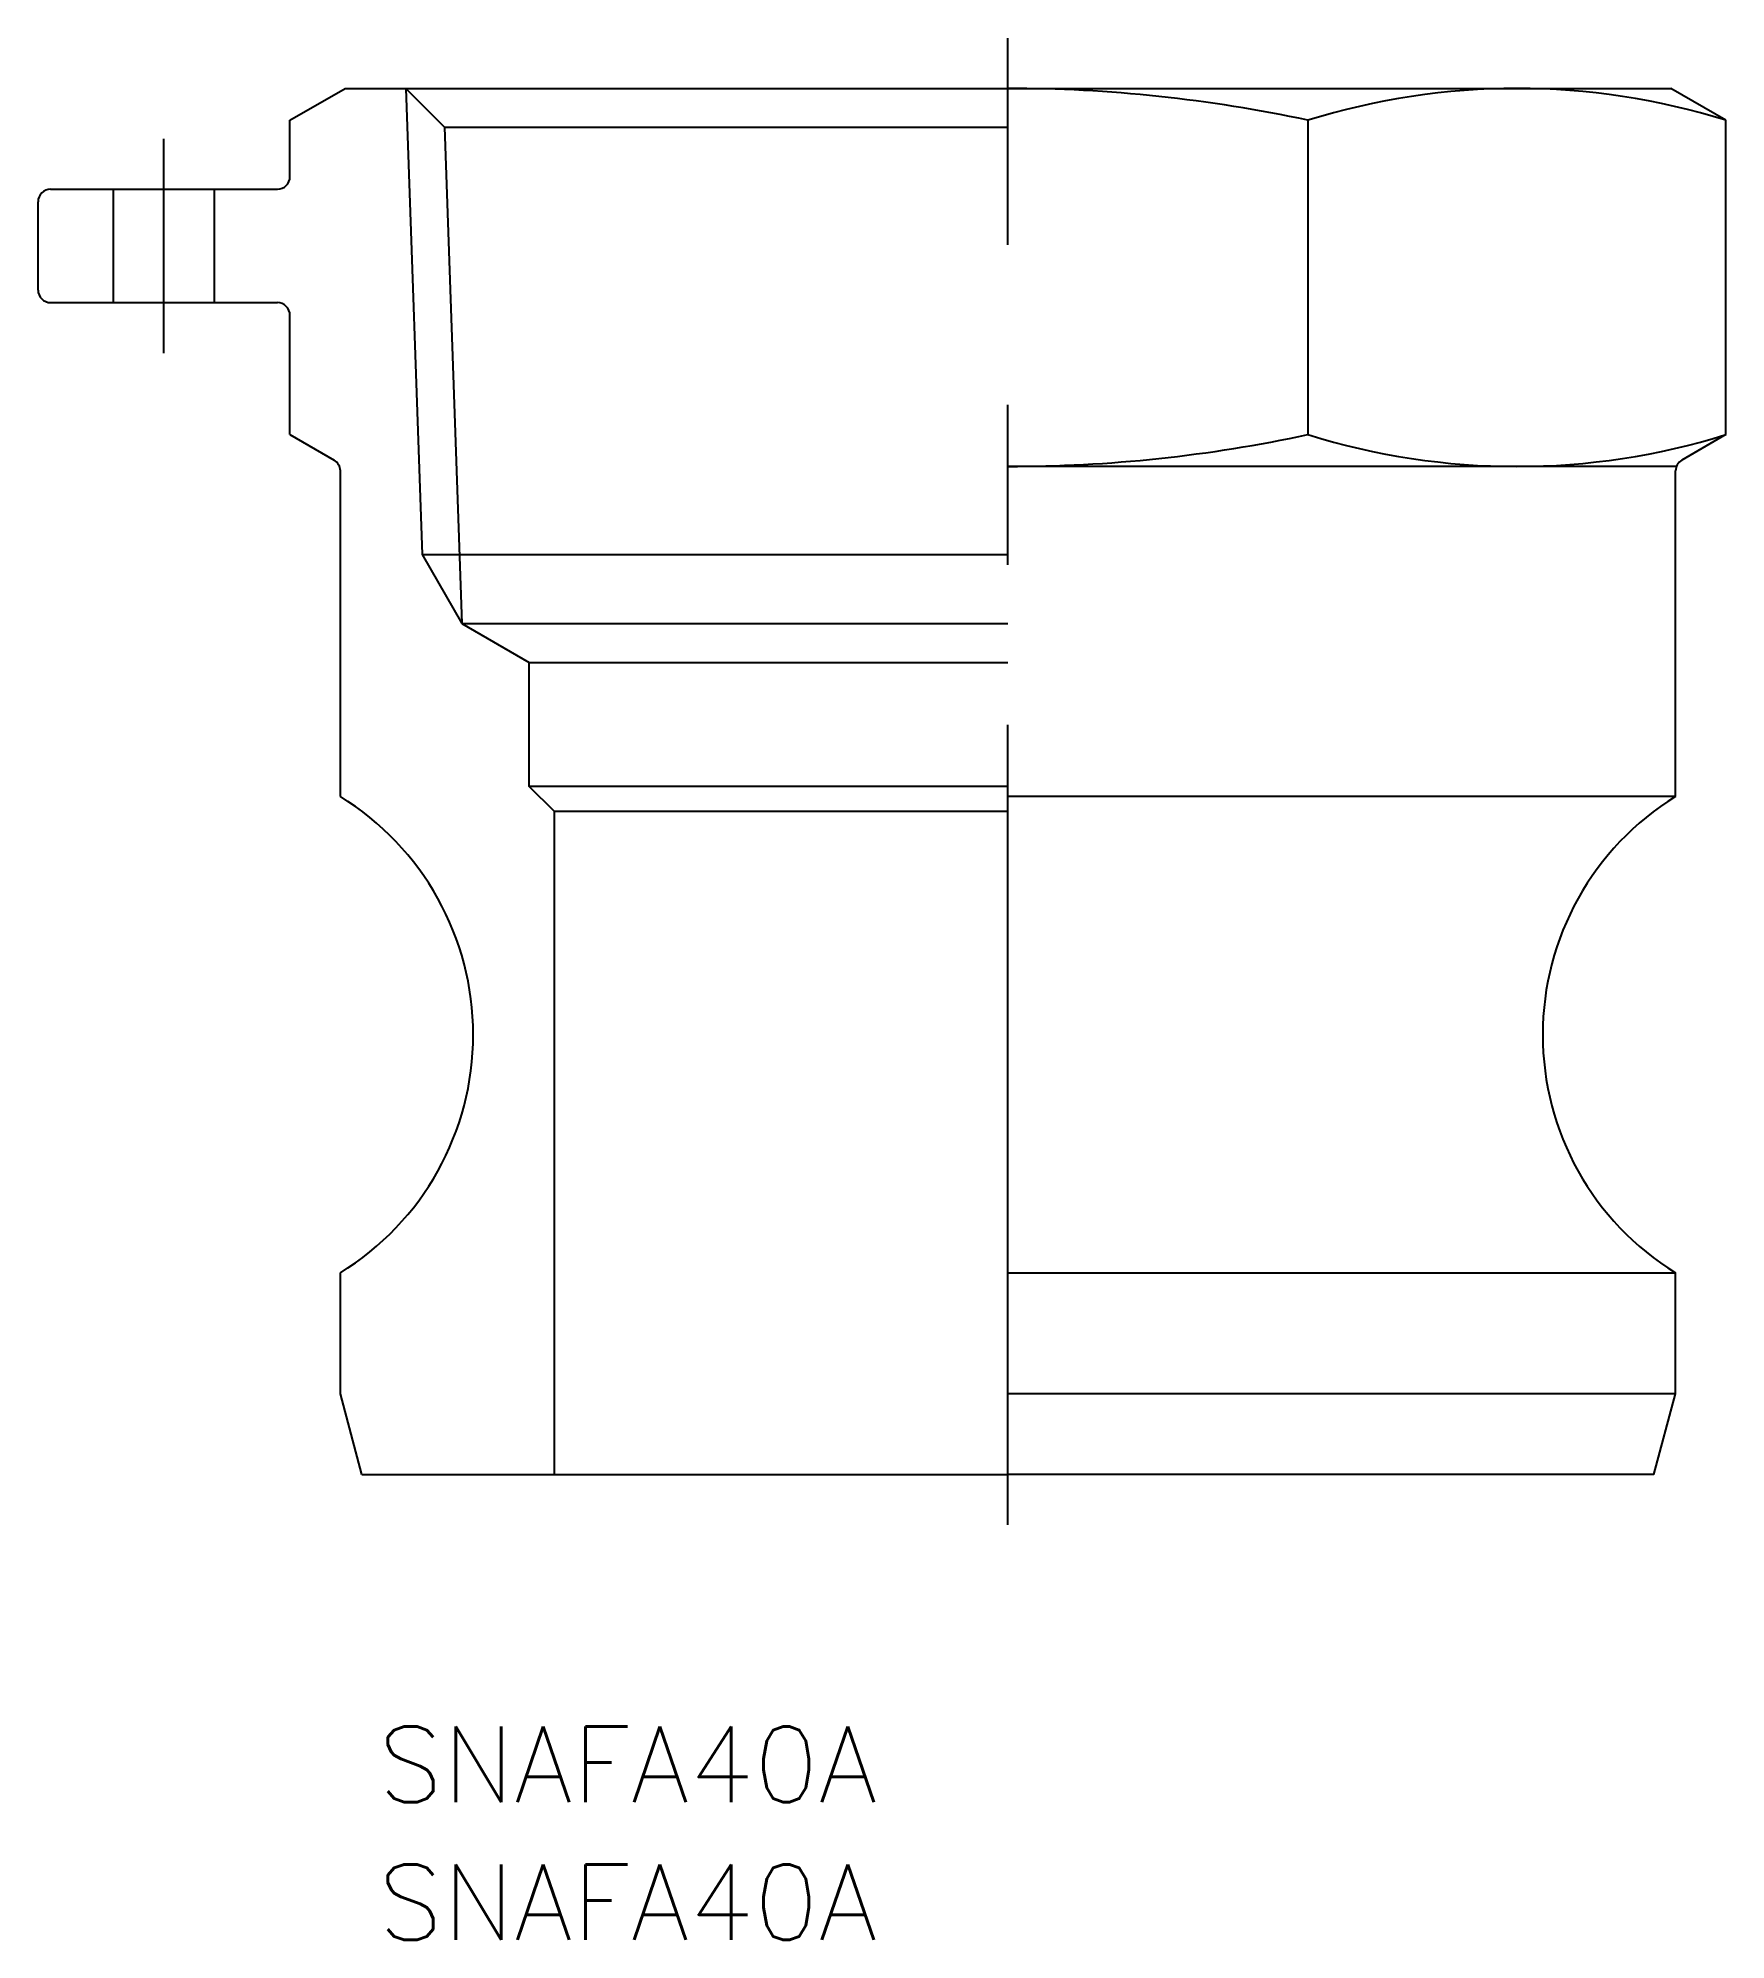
# Model space of a CAD drawing. Extents: x -38.5 to 28.5, y -18.5 to 57.
import ezdxf

# ---------------------------------------------------------------- set-up
doc = ezdxf.new("R2010")
doc.units = 0
doc.linetypes.add('CENTER', pattern=[50.8, 31.75, -6.35, 6.35, -6.35])
doc.layers.get('0').update_dxf_attribs({"linetype": 'CONTINUOUS'})
doc.layers.add('CENTER', color=1, linetype='CONTINUOUS')
doc.styles.get("Standard").update_dxf_attribs({"font": 'txt.shx', "height": 3, "bigfont": 'bigfont.shx'})

msp = doc.modelspace()

# ---------------------------------------------------------------- linework, layer by layer
at = {"color": 7, "linetype": 'CONTINUOUS'}
for p, q in [((-28.5, 53.736), (-26.312, 55)), ((-26.312, 55), (0, 55)), ((-23.902, 55), (-22.369, 53.467)), ((0, 55), (26.312, 55)), ((28.5, 53.736), (26.312, 55)), ((-28.5, 51.5), (-28.5, 53.736)), ((11.909, 53.736), (11.909, 41.264)), ((28.5, 41.264), (28.5, 53.736)), ((-22.369, 53.467), (-21.681, 33.773)), ((-22.369, 53.467), (0, 53.467)), ((-38, 51), (-29, 51)), ((-35.5, 46.5), (-35.5, 51)), ((-31.5, 46.5), (-31.5, 51)), ((-38.5, 47), (-38.5, 50.5)), ((-38, 46.5), (-29, 46.5)), ((-28.5, 41.264), (-28.5, 46)), ((-28.5, 41.264), (-26.75, 40.253)), ((28.5, 41.264), (26.75, 40.253)), ((26.533, 40), (0, 40)), ((-26.5, 26.899), (-26.5, 39.822)), ((26.5, 26.899), (26.5, 39.82)), ((-23.255, 36.5), (0, 36.5)), ((-21.681, 33.773), (0, 33.773)), ((-21.681, 33.773), (-19, 32.225)), ((-19, 27.304), (-19, 32.225)), ((-19, 32.225), (0, 32.225)), ((-18, 26.304), (-19, 27.304)), ((0, 27.304), (-19, 27.304)), ((26.5, 26.899), (0, 26.899)), ((-18, 0), (-18, 26.304)), ((0, 26.304), (-18, 26.304)), ((-26.5, 3.2), (-26.5, 8.001)), ((0, 8.001), (26.5, 8.001)), ((26.5, 3.2), (26.5, 8.001)), ((-25.643, 0), (-26.5, 3.2)), ((26.5, 3.2), (0, 3.2)), ((25.643, 0), (26.5, 3.2)), ((-25.643, 0), (0, 0)), ((25.643, 0), (0, 0))]:
    msp.add_line(p, q, dxfattribs=at)
at = {"color": 3, "linetype": 'CONTINUOUS'}
for p, q in [((-23.902, 55), (-23.255, 36.5)), ((-23.255, 36.5), (-21.681, 33.773))]:
    msp.add_line(p, q, dxfattribs=at)
at = {"color": 7, "linetype": 'CONTINUOUS'}
for centre, radius, start, end in [((0, -1.752), 56.752, 77.88712, 90), ((20.204, 27.135), 27.865, 72.67974, 107.32026), ((-29, 51.5), 0.5, 270, 0), ((-38, 50.5), 0.5, 90, 180), ((-38, 47), 0.5, 180, 270), ((-29, 46), 0.5, 0, 90), ((0, 96.752), 56.752, 270, 282.11288), ((20.204, 67.865), 27.865, 252.67974, 287.32026), ((-27, 39.82), 0.5, 0.00001, 60.00001), ((27, 39.82), 0.5, 120, 180), ((-32.325, 17.45), 11.1, 301.65308, 58.34692), ((32.325, 17.45), 11.1, 121.65308, 238.34692)]:
    msp.add_arc(centre, radius, start, end, dxfattribs=at)
at = {"layer": 'CENTER', "color": 1, "linetype": 'CENTER'}
for p, q in [((0, -2), (0, 57)), ((-33.5, 44.5), (-33.5, 53))]:
    msp.add_line(p, q, dxfattribs=at)

# ---------------------------------------------------------------- texts
at = {"color": 7, "linetype": 'CONTINUOUS'}
for p in [(-25, -13), (-25, -18.47)]:
    msp.add_text('SNAFA40A', height=3, dxfattribs=at).set_placement(p)

doc.saveas('drawing.dxf')
